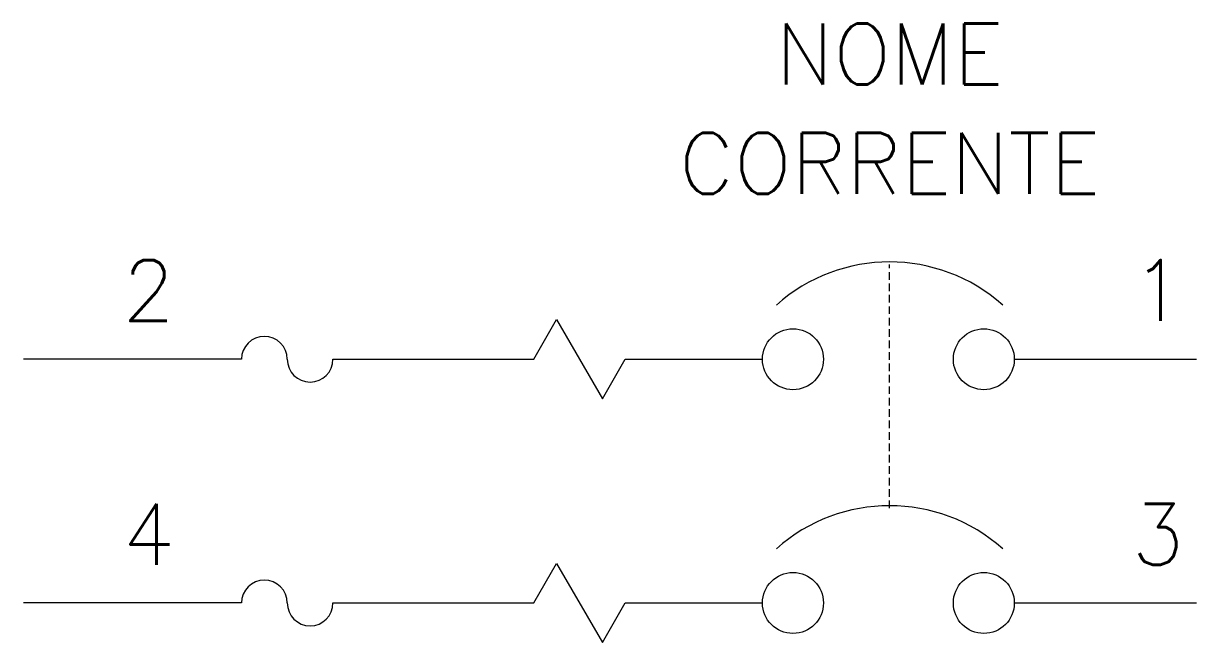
# Model space of a CAD drawing. Extents: x 368.8 to 407.2, y 162.6 to 183.
import ezdxf
from ezdxf.enums import TextEntityAlignment as Align

# ---------------------------------------------------------------- set-up
doc = ezdxf.new("R2010")
doc.units = 0
doc.header["$MEASUREMENT"] = 0
doc.linetypes.add('HIDDEN', pattern=[0.375, 0.25, -0.125])
doc.layers.get('0').update_dxf_attribs({"linetype": 'CONTINUOUS'})
doc.styles.add('ROMANS', font='romans')

msp = doc.modelspace()

# ---------------------------------------------------------------- linework, layer by layer
at = {"linetype": 'Continuous'}
for p, q in [((385.482, 171.932), (386.232, 173.231)), ((386.232, 173.231), (387.732, 170.633)), ((375.9, 171.932), (368.75, 171.932)), ((378.9, 171.932), (385.482, 171.932)), ((387.732, 170.633), (388.482, 171.932)), ((388.482, 171.932), (392.982, 171.932)), ((401.241, 171.932), (407.216, 171.932)), ((385.482, 163.932), (386.232, 165.231)), ((386.232, 165.231), (387.732, 162.633)), ((375.9, 163.932), (368.75, 163.932)), ((378.9, 163.932), (385.482, 163.932)), ((387.732, 162.633), (388.482, 163.932)), ((388.482, 163.932), (392.982, 163.932)), ((401.241, 163.932), (407.216, 163.932))]:
    msp.add_line(p, q, dxfattribs=at)
at = {"linetype": 'HIDDEN', "flags": 128}
msp.add_lwpolyline([(397.15, 167.042), (397.15, 175.042)], dxfattribs=at)
at = {"linetype": 'Continuous'}
for centre in [(393.982, 171.932), (400.241, 171.932), (393.982, 163.932), (400.241, 163.932)]:
    msp.add_circle(centre, 1, dxfattribs=at)
for centre, radius, start, end in [((397.15, 169.544), 5.581, 48.3063, 131.6937), ((376.65, 171.932), 0.75, 0, 180), ((378.15, 171.932), 0.75, 180, 0), ((397.15, 161.544), 5.581, 48.3063, 131.6937), ((376.65, 163.932), 0.75, 0, 180), ((378.15, 163.932), 0.75, 180, 0)]:
    msp.add_arc(centre, radius, start, end, dxfattribs=at)

# ---------------------------------------------------------------- texts
at = {"color": 0, "style": 'ROMANS', "flags": 4}
for tag, p in [('NOME', (397.15, 181.953)), ('CORRENTE', (397.15, 178.36))]:
    msp.add_attdef(tag, text='NOME', height=2, dxfattribs=at).set_placement(p, align=Align.MIDDLE_CENTER)
at = {"lineweight": -3, "style": 'ROMANS'}
for tag, p in [('2', (372.854, 172.587)), ('1', (405.949, 172.587)), ('4', (372.854, 164.587)), ('3', (405.949, 164.587))]:
    msp.add_attdef(tag, text='', height=2, dxfattribs=at).set_placement(p, align=Align.BOTTOM_CENTER)

doc.saveas('drawing.dxf')
